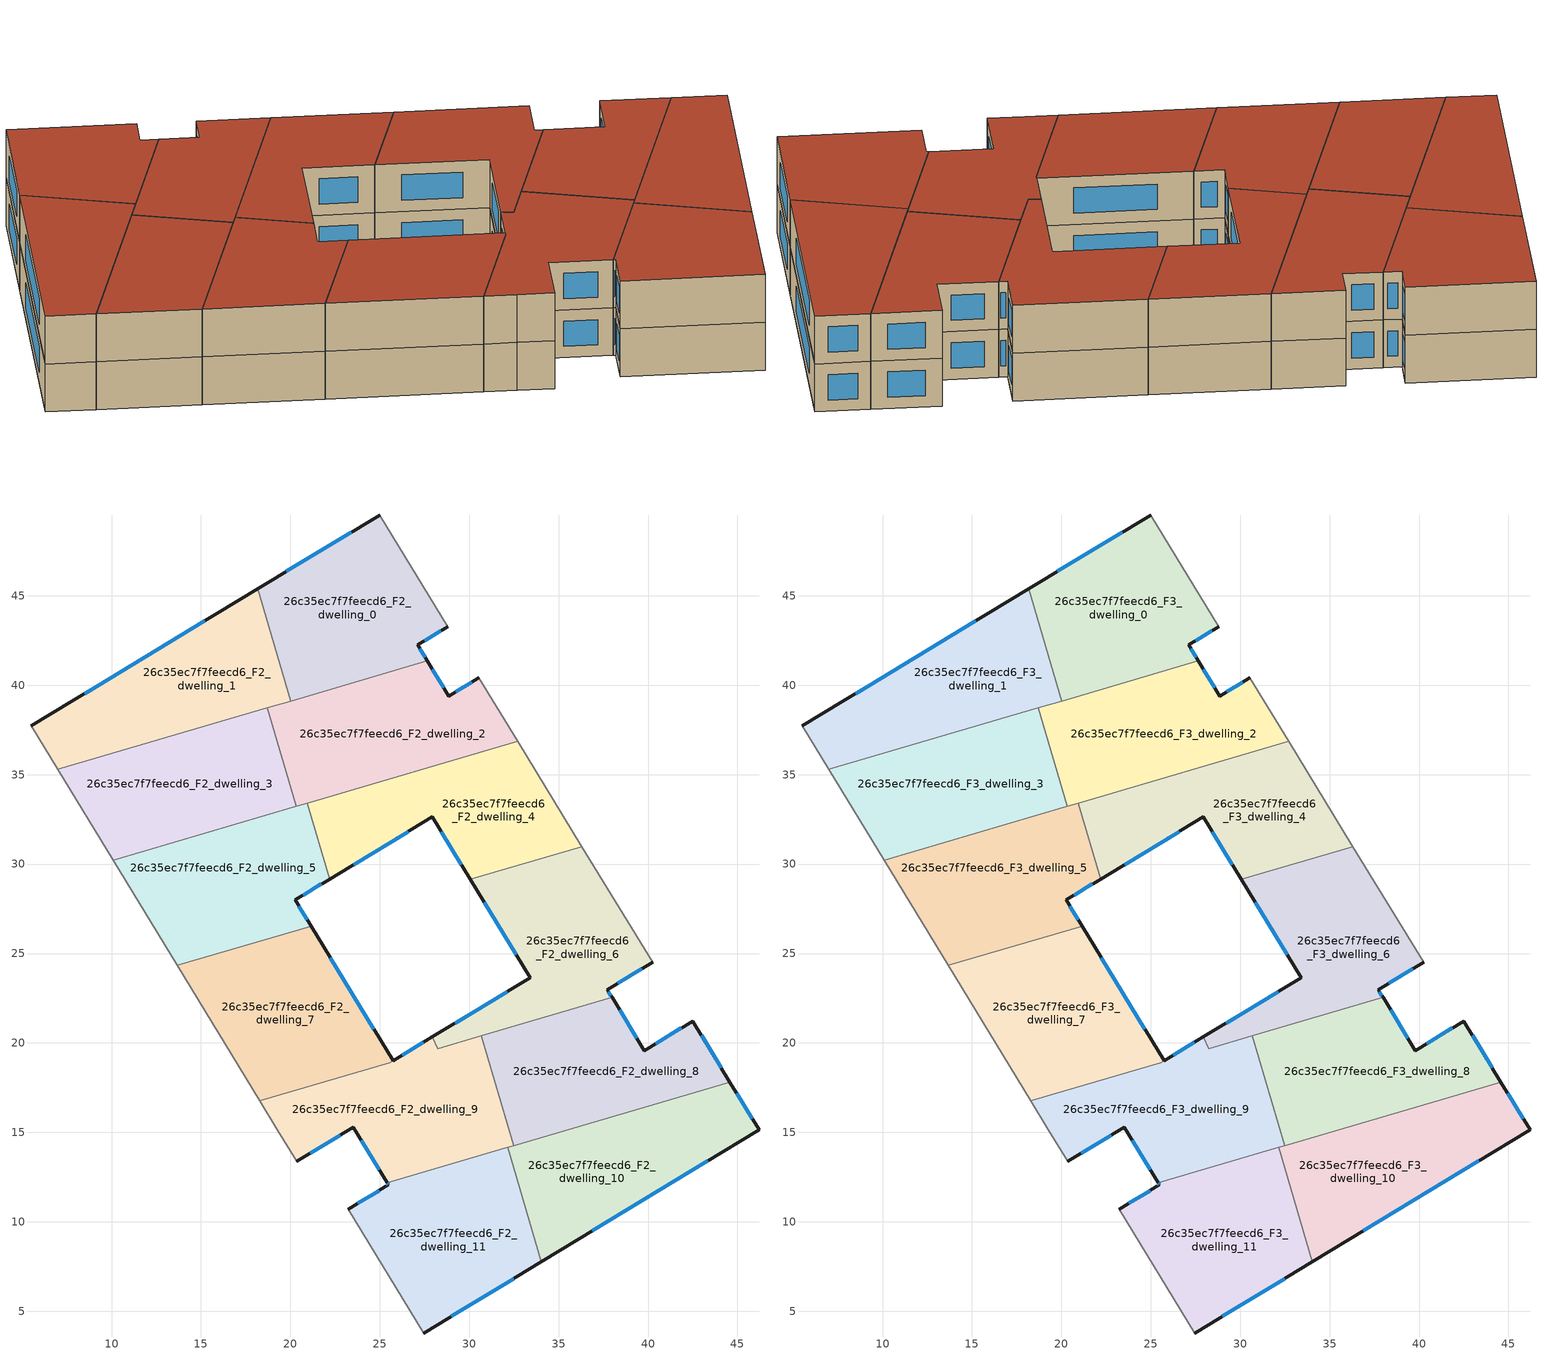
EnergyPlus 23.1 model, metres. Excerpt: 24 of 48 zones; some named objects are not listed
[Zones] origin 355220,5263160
26c35ec7f7feecd6_F2_dwelling_0
 floor to 26c35ec7f7feecd6_F1_dwelling_0 (EU_floor_Construction): 24.99,49.52 28.8,43.28 27.11,42.26 27.66,41.36 20.03,39.11 18.18,45.39 z6
 wall outside (EU_wall_Construction): 27.66,41.36 27.11,42.26 28.8,43.28 / 24.99,49.52 18.18,45.39 z6:9
 wall to 26c35ec7f7feecd6_F2_dwelling_1 (EU_wall_Construction): 18.18,45.39 20.03,39.11 z6:9
 wall adiabatic (EU_wall_Construction): 28.8,43.28 24.99,49.52 z6:9
 wall to 26c35ec7f7feecd6_F2_dwelling_2 (EU_wall_Construction): 20.03,39.11 27.66,41.36 z6:9
 window (EU_Window_Construction): 27.53,41.57 27.24,42.05 / 23.39,48.55 19.78,46.36 / 27.51,42.5 28.41,43.04 z6.7:8.3
26c35ec7f7feecd6_F2_dwelling_1
 floor to 26c35ec7f7feecd6_F1_dwelling_1 (EU_floor_Construction): 18.18,45.39 20.03,39.11 7,35.29 5.52,37.73 z6
 wall outside (EU_wall_Construction): 18.18,45.39 5.52,37.73 z6:9
 wall adiabatic (EU_wall_Construction): 5.52,37.73 7,35.29 z6:9
 wall to 26c35ec7f7feecd6_F2_dwelling_3 (EU_wall_Construction): 7,35.29 18.71,38.73 z6:9
 wall to 26c35ec7f7feecd6_F2_dwelling_2 (EU_wall_Construction): 18.71,38.73 20.03,39.11 z6:9
 window (EU_Window_Construction): 15.21,43.59 8.49,39.53 z6.7:8.3
26c35ec7f7feecd6_F2_dwelling_10
 floor to 26c35ec7f7feecd6_F1_dwelling_10 (EU_floor_Construction): 44.58,17.81 46.21,15.14 34.03,7.76 32.15,14.16 z6
 wall outside (EU_wall_Construction): 34.03,7.76 46.21,15.14 44.58,17.81 z6:9
 wall to 26c35ec7f7feecd6_F2_dwelling_11 (EU_wall_Construction): 32.15,14.16 34.03,7.76 z6:9
 wall to 26c35ec7f7feecd6_F2_dwelling_8 (EU_wall_Construction): 44.58,17.81 32.49,14.26 z6:9
 wall to 26c35ec7f7feecd6_F2_dwelling_9 (EU_wall_Construction): 32.49,14.26 32.15,14.16 z6:9
 window (EU_Window_Construction): 45.83,15.76 44.97,17.18 / 36.89,9.49 43.35,13.4 z6.7:8.3
26c35ec7f7feecd6_F2_dwelling_11
 floor to 26c35ec7f7feecd6_F1_dwelling_11 (EU_floor_Construction): 32.15,14.16 34.03,7.76 27.46,3.78 23.24,10.7 25.48,12.07 25.41,12.18 z6
 wall outside (EU_wall_Construction): 25.41,12.18 25.48,12.07 23.24,10.7 / 27.46,3.78 34.03,7.76 z6:9
 wall adiabatic (EU_wall_Construction): 23.24,10.7 27.46,3.78 z6:9
 wall to 26c35ec7f7feecd6_F2_dwelling_9 (EU_wall_Construction): 32.15,14.16 25.41,12.18 z6:9
 window (EU_Window_Construction): 25.43,12.16 25.47,12.1 / 29,4.71 32.49,6.82 / 24.96,11.75 23.77,11.02 z6.7:8.3
26c35ec7f7feecd6_F2_dwelling_2
 floor to 26c35ec7f7feecd6_F1_dwelling_2 (EU_floor_Construction): 30.55,40.42 32.71,36.87 20.33,33.23 18.71,38.73 27.66,41.36 28.86,39.4 z6
 wall outside (EU_wall_Construction): 30.55,40.42 28.86,39.4 27.66,41.36 z6:9
 wall adiabatic (EU_wall_Construction): 32.71,36.87 30.55,40.42 z6:9
 wall to 26c35ec7f7feecd6_F2_dwelling_3 (EU_wall_Construction): 18.71,38.73 20.33,33.23 z6:9
 wall to 26c35ec7f7feecd6_F2_dwelling_4 (EU_wall_Construction): 20.94,33.41 32.71,36.87 z6:9
 wall to 26c35ec7f7feecd6_F2_dwelling_5 (EU_wall_Construction): 20.33,33.23 20.94,33.41 z6:9
 window (EU_Window_Construction): 28.58,39.86 27.94,40.9 / 30.15,40.18 29.25,39.64 z6.7:8.3
26c35ec7f7feecd6_F2_dwelling_3
 floor to 26c35ec7f7feecd6_F1_dwelling_3 (EU_floor_Construction): 18.71,38.73 20.33,33.23 10.09,30.22 7,35.29 z6
 wall adiabatic (EU_wall_Construction): 7,35.29 10.09,30.22 z6:9
 wall to 26c35ec7f7feecd6_F2_dwelling_5 (EU_wall_Construction): 10.09,30.22 20.33,33.23 z6:9
26c35ec7f7feecd6_F2_dwelling_4
 floor to 26c35ec7f7feecd6_F1_dwelling_4 (EU_floor_Construction): 32.71,36.87 36.3,30.98 30.06,29.15 27.93,32.63 22.19,29.16 20.94,33.41 z6
 wall outside (EU_wall_Construction): 22.19,29.16 27.93,32.63 30.06,29.15 z6:9
 wall to 26c35ec7f7feecd6_F2_dwelling_5 (EU_wall_Construction): 20.94,33.41 22.19,29.16 z6:9
 wall adiabatic (EU_wall_Construction): 36.3,30.98 32.71,36.87 z6:9
 wall to 26c35ec7f7feecd6_F2_dwelling_6 (EU_wall_Construction): 30.06,29.15 36.3,30.98 z6:9
 window (EU_Window_Construction): 28.43,31.82 29.56,29.97 / 23.54,29.98 26.58,31.82 z6.7:8.3
26c35ec7f7feecd6_F2_dwelling_5
 floor to 26c35ec7f7feecd6_F1_dwelling_5 (EU_floor_Construction): 20.94,33.41 22.19,29.16 20.27,28 21.16,26.53 13.68,24.34 10.09,30.22 z6
 wall outside (EU_wall_Construction): 21.16,26.53 20.27,28 22.19,29.16 z6:9
 wall to 26c35ec7f7feecd6_F2_dwelling_7 (EU_wall_Construction): 13.68,24.34 21.16,26.53 z6:9
 wall adiabatic (EU_wall_Construction): 10.09,30.22 13.68,24.34 z6:9
 window (EU_Window_Construction): 20.95,26.88 20.48,27.65 / 20.72,28.27 21.74,28.89 z6.7:8.3
26c35ec7f7feecd6_F2_dwelling_6
 floor to 26c35ec7f7feecd6_F1_dwelling_6 (EU_floor_Construction): 36.3,30.98 40.25,24.5 37.73,22.97 37.99,22.55 28.23,19.68 27.94,20.34 33.41,23.65 30.06,29.15 z6
 wall outside (EU_wall_Construction): 37.99,22.55 37.73,22.97 40.25,24.5 / 30.06,29.15 33.41,23.65 27.94,20.34 z6:9
 wall adiabatic (EU_wall_Construction): 40.25,24.5 36.3,30.98 z6:9
 wall to 26c35ec7f7feecd6_F2_dwelling_8 (EU_wall_Construction): 30.68,20.4 37.99,22.55 z6:9
 wall to 26c35ec7f7feecd6_F2_dwelling_9 (EU_wall_Construction): 27.94,20.34 28.23,19.68 30.68,20.4 z6:9
 window (EU_Window_Construction): 38.32,23.33 39.66,24.14 / 37.93,22.65 37.79,22.87 / 32.13,22.87 29.23,21.11 / 30.84,27.85 32.62,24.94 z6.7:8.3
26c35ec7f7feecd6_F2_dwelling_7
 floor to 26c35ec7f7feecd6_F1_dwelling_7 (EU_floor_Construction): 21.16,26.53 25.75,19.01 25.57,18.9 18.3,16.76 13.68,24.34 z6
 wall outside (EU_wall_Construction): 25.75,19.01 21.16,26.53 z6:9
 wall adiabatic (EU_wall_Construction): 13.68,24.34 18.3,16.76 z6:9
 wall to 26c35ec7f7feecd6_F2_dwelling_9 (EU_wall_Construction): 18.3,16.76 25.57,18.9 25.75,19.01 z6:9
 window (EU_Window_Construction): 24.68,20.78 22.24,24.77 z6.7:8.3
26c35ec7f7feecd6_F2_dwelling_8
 floor to 26c35ec7f7feecd6_F1_dwelling_8 (EU_floor_Construction): 42.5,21.22 44.58,17.81 32.49,14.26 30.68,20.4 37.99,22.55 39.8,19.58 z6
 wall outside (EU_wall_Construction): 44.58,17.81 42.5,21.22 39.8,19.58 37.99,22.55 z6:9
 wall to 26c35ec7f7feecd6_F2_dwelling_9 (EU_wall_Construction): 30.68,20.4 32.49,14.26 z6:9
 window (EU_Window_Construction): 44.09,18.61 42.99,20.42 / 39.37,20.27 38.41,21.85 / 41.87,20.84 40.43,19.96 z6.7:8.3
26c35ec7f7feecd6_F2_dwelling_9
 floor to 26c35ec7f7feecd6_F1_dwelling_9 (EU_floor_Construction): 30.68,20.4 32.49,14.26 25.41,12.18 23.52,15.29 20.37,13.37 19.28,15.16 18.3,16.76 25.57,18.9 25.76,19.01 27.94,20.34 28.23,19.68 z6
 wall outside (EU_wall_Construction): 20.37,13.37 23.52,15.29 25.41,12.18 / 27.94,20.34 25.76,19.01 z6:9
 wall adiabatic (EU_wall_Construction): 18.3,16.76 19.28,15.16 20.37,13.37 z6:9
 window (EU_Window_Construction): 23.97,14.56 24.97,12.91 / 21.11,13.82 22.78,14.84 / 27.43,20.03 26.27,19.33 z6.7:8.3
26c35ec7f7feecd6_F3_dwelling_0
 floor to 26c35ec7f7feecd6_F2_dwelling_0 (EU_floor_Construction): 24.99,49.52 28.8,43.28 27.11,42.26 27.66,41.36 20.03,39.11 18.18,45.39 z9
 wall outside (EU_wall_Construction): 27.66,41.36 27.11,42.26 28.8,43.28 / 24.99,49.52 18.18,45.39 z9:12
 wall to 26c35ec7f7feecd6_F3_dwelling_1 (EU_wall_Construction): 18.18,45.39 20.03,39.11 z9:12
 wall adiabatic (EU_wall_Construction): 28.8,43.28 24.99,49.52 z9:12
 wall to 26c35ec7f7feecd6_F3_dwelling_2 (EU_wall_Construction): 20.03,39.11 27.66,41.36 z9:12
 window (EU_Window_Construction): 27.53,41.57 27.24,42.05 / 23.39,48.55 19.78,46.36 / 27.51,42.5 28.41,43.04 z9.7:11.3
 roof outside (EU_roof_Construction): 27.66,41.36 27.11,42.26 28.8,43.28 24.99,49.52 18.18,45.39 20.03,39.11 z12
26c35ec7f7feecd6_F3_dwelling_1
 floor to 26c35ec7f7feecd6_F2_dwelling_1 (EU_floor_Construction): 18.18,45.39 20.03,39.11 7,35.29 5.52,37.73 z9
 wall outside (EU_wall_Construction): 18.18,45.39 5.52,37.73 z9:12
 wall adiabatic (EU_wall_Construction): 5.52,37.73 7,35.29 z9:12
 wall to 26c35ec7f7feecd6_F3_dwelling_3 (EU_wall_Construction): 7,35.29 18.71,38.73 z9:12
 wall to 26c35ec7f7feecd6_F3_dwelling_2 (EU_wall_Construction): 18.71,38.73 20.03,39.11 z9:12
 window (EU_Window_Construction): 15.21,43.59 8.49,39.53 z9.7:11.3
 roof outside (EU_roof_Construction): 20.03,39.11 18.18,45.39 5.52,37.73 7,35.29 z12
26c35ec7f7feecd6_F3_dwelling_10
 floor to 26c35ec7f7feecd6_F2_dwelling_10 (EU_floor_Construction): 44.58,17.81 46.21,15.14 34.03,7.76 32.15,14.16 z9
 wall outside (EU_wall_Construction): 34.03,7.76 46.21,15.14 44.58,17.81 z9:12
 wall to 26c35ec7f7feecd6_F3_dwelling_11 (EU_wall_Construction): 32.15,14.16 34.03,7.76 z9:12
 wall to 26c35ec7f7feecd6_F3_dwelling_8 (EU_wall_Construction): 44.58,17.81 32.49,14.26 z9:12
 wall to 26c35ec7f7feecd6_F3_dwelling_9 (EU_wall_Construction): 32.49,14.26 32.15,14.16 z9:12
 window (EU_Window_Construction): 45.83,15.76 44.97,17.18 / 36.89,9.49 43.35,13.4 z9.7:11.3
 roof outside (EU_roof_Construction): 46.21,15.14 44.58,17.81 32.15,14.16 34.03,7.76 z12
26c35ec7f7feecd6_F3_dwelling_11
 floor to 26c35ec7f7feecd6_F2_dwelling_11 (EU_floor_Construction): 32.15,14.16 34.03,7.76 27.46,3.78 23.24,10.7 25.48,12.07 25.41,12.18 z9
 wall outside (EU_wall_Construction): 25.41,12.18 25.48,12.07 23.24,10.7 / 27.46,3.78 34.03,7.76 z9:12
 wall adiabatic (EU_wall_Construction): 23.24,10.7 27.46,3.78 z9:12
 wall to 26c35ec7f7feecd6_F3_dwelling_9 (EU_wall_Construction): 32.15,14.16 25.41,12.18 z9:12
 window (EU_Window_Construction): 25.43,12.16 25.47,12.1 / 29,4.71 32.49,6.82 / 24.96,11.75 23.77,11.02 z9.7:11.3
 roof outside (EU_roof_Construction): 34.03,7.76 32.15,14.16 25.41,12.18 25.48,12.07 23.24,10.7 27.46,3.78 z12
26c35ec7f7feecd6_F3_dwelling_2
 floor to 26c35ec7f7feecd6_F2_dwelling_2 (EU_floor_Construction): 30.55,40.42 32.71,36.87 20.33,33.23 18.71,38.73 27.66,41.36 28.86,39.4 z9
 wall outside (EU_wall_Construction): 30.55,40.42 28.86,39.4 27.66,41.36 z9:12
 wall adiabatic (EU_wall_Construction): 32.71,36.87 30.55,40.42 z9:12
 wall to 26c35ec7f7feecd6_F3_dwelling_3 (EU_wall_Construction): 18.71,38.73 20.33,33.23 z9:12
 wall to 26c35ec7f7feecd6_F3_dwelling_4 (EU_wall_Construction): 20.94,33.41 32.71,36.87 z9:12
 wall to 26c35ec7f7feecd6_F3_dwelling_5 (EU_wall_Construction): 20.33,33.23 20.94,33.41 z9:12
 window (EU_Window_Construction): 28.58,39.86 27.94,40.9 / 30.15,40.18 29.25,39.64 z9.7:11.3
 roof outside (EU_roof_Construction): 32.71,36.87 30.55,40.42 28.86,39.4 27.66,41.36 18.71,38.73 20.33,33.23 z12
26c35ec7f7feecd6_F3_dwelling_3
 floor to 26c35ec7f7feecd6_F2_dwelling_3 (EU_floor_Construction): 18.71,38.73 20.33,33.23 10.09,30.22 7,35.29 z9
 wall adiabatic (EU_wall_Construction): 7,35.29 10.09,30.22 z9:12
 wall to 26c35ec7f7feecd6_F3_dwelling_5 (EU_wall_Construction): 10.09,30.22 20.33,33.23 z9:12
 roof outside (EU_roof_Construction): 20.33,33.23 18.71,38.73 7,35.29 10.09,30.22 z12
26c35ec7f7feecd6_F3_dwelling_4
 floor to 26c35ec7f7feecd6_F2_dwelling_4 (EU_floor_Construction): 32.71,36.87 36.3,30.98 30.06,29.15 27.93,32.63 22.19,29.16 20.94,33.41 z9
 wall outside (EU_wall_Construction): 22.19,29.16 27.93,32.63 30.06,29.15 z9:12
 wall to 26c35ec7f7feecd6_F3_dwelling_5 (EU_wall_Construction): 20.94,33.41 22.19,29.16 z9:12
 wall adiabatic (EU_wall_Construction): 36.3,30.98 32.71,36.87 z9:12
 wall to 26c35ec7f7feecd6_F3_dwelling_6 (EU_wall_Construction): 30.06,29.15 36.3,30.98 z9:12
 window (EU_Window_Construction): 28.43,31.82 29.56,29.97 / 23.54,29.98 26.58,31.82 z9.7:11.3
 roof outside (EU_roof_Construction): 36.3,30.98 32.71,36.87 20.94,33.41 22.19,29.16 27.93,32.63 30.06,29.15 z12
26c35ec7f7feecd6_F3_dwelling_5
 floor to 26c35ec7f7feecd6_F2_dwelling_5 (EU_floor_Construction): 20.94,33.41 22.19,29.16 20.27,28 21.16,26.53 13.68,24.34 10.09,30.22 z9
 wall outside (EU_wall_Construction): 21.16,26.53 20.27,28 22.19,29.16 z9:12
 wall to 26c35ec7f7feecd6_F3_dwelling_7 (EU_wall_Construction): 13.68,24.34 21.16,26.53 z9:12
 wall adiabatic (EU_wall_Construction): 10.09,30.22 13.68,24.34 z9:12
 window (EU_Window_Construction): 20.95,26.88 20.48,27.65 / 20.72,28.27 21.74,28.89 z9.7:11.3
 roof outside (EU_roof_Construction): 21.16,26.53 20.27,28 22.19,29.16 20.94,33.41 10.09,30.22 13.68,24.34 z12
26c35ec7f7feecd6_F3_dwelling_6
 floor to 26c35ec7f7feecd6_F2_dwelling_6 (EU_floor_Construction): 36.3,30.98 40.25,24.5 37.73,22.97 37.99,22.55 28.23,19.68 27.94,20.34 33.41,23.65 30.06,29.15 z9
 wall outside (EU_wall_Construction): 37.99,22.55 37.73,22.97 40.25,24.5 / 30.06,29.15 33.41,23.65 27.94,20.34 z9:12
 wall adiabatic (EU_wall_Construction): 40.25,24.5 36.3,30.98 z9:12
 wall to 26c35ec7f7feecd6_F3_dwelling_8 (EU_wall_Construction): 30.68,20.4 37.99,22.55 z9:12
 wall to 26c35ec7f7feecd6_F3_dwelling_9 (EU_wall_Construction): 27.94,20.34 28.23,19.68 30.68,20.4 z9:12
 window (EU_Window_Construction): 38.32,23.33 39.66,24.14 / 37.93,22.65 37.79,22.87 / 32.13,22.87 29.23,21.11 / 30.84,27.85 32.62,24.94 z9.7:11.3
 roof outside (EU_roof_Construction): 37.99,22.55 37.73,22.97 40.25,24.5 36.3,30.98 30.06,29.15 33.41,23.65 27.94,20.34 28.23,19.68 z12
26c35ec7f7feecd6_F3_dwelling_7
 floor to 26c35ec7f7feecd6_F2_dwelling_7 (EU_floor_Construction): 21.16,26.53 25.75,19.01 25.57,18.9 18.3,16.76 13.68,24.34 z9
 wall outside (EU_wall_Construction): 25.75,19.01 21.16,26.53 z9:12
 wall adiabatic (EU_wall_Construction): 13.68,24.34 18.3,16.76 z9:12
 wall to 26c35ec7f7feecd6_F3_dwelling_9 (EU_wall_Construction): 18.3,16.76 25.57,18.9 25.75,19.01 z9:12
 window (EU_Window_Construction): 24.68,20.78 22.24,24.77 z9.7:11.3
 roof outside (EU_roof_Construction): 25.57,18.9 25.75,19.01 21.16,26.53 13.68,24.34 18.3,16.76 z12
26c35ec7f7feecd6_F3_dwelling_8
 floor to 26c35ec7f7feecd6_F2_dwelling_8 (EU_floor_Construction): 42.5,21.22 44.58,17.81 32.49,14.26 30.68,20.4 37.99,22.55 39.8,19.58 z9
 wall outside (EU_wall_Construction): 44.58,17.81 42.5,21.22 39.8,19.58 37.99,22.55 z9:12
 wall to 26c35ec7f7feecd6_F3_dwelling_9 (EU_wall_Construction): 30.68,20.4 32.49,14.26 z9:12
 window (EU_Window_Construction): 44.09,18.61 42.99,20.42 / 39.37,20.27 38.41,21.85 / 41.87,20.84 40.43,19.96 z9.7:11.3
 roof outside (EU_roof_Construction): 44.58,17.81 42.5,21.22 39.8,19.58 37.99,22.55 30.68,20.4 32.49,14.26 z12
26c35ec7f7feecd6_F3_dwelling_9
 floor to 26c35ec7f7feecd6_F2_dwelling_9 (EU_floor_Construction): 30.68,20.4 32.49,14.26 25.41,12.18 23.52,15.29 20.37,13.37 19.28,15.16 18.3,16.76 25.57,18.9 25.76,19.01 27.94,20.34 28.23,19.68 z9
 wall outside (EU_wall_Construction): 20.37,13.37 23.52,15.29 25.41,12.18 / 27.94,20.34 25.76,19.01 z9:12
 wall adiabatic (EU_wall_Construction): 18.3,16.76 19.28,15.16 20.37,13.37 z9:12
 window (EU_Window_Construction): 23.97,14.56 24.97,12.91 / 21.11,13.82 22.78,14.84 / 27.43,20.03 26.27,19.33 z9.7:11.3
 roof outside (EU_roof_Construction): 32.49,14.26 30.68,20.4 28.23,19.68 27.94,20.34 25.76,19.01 25.57,18.9 18.3,16.76 19.28,15.16 20.37,13.37 23.52,15.29 25.41,12.18 z12
[Building]
EU S2 Campaign: North Axis=0; Terrain=City; Solar Distribution=FullExterior
[Site:Location]
Budapest.Ferenc.Liszt.Intl.AP: Latitude=47.437; Longitude=19.256; Time Zone=1; Elevation=185
[SizingPeriod:WeatherFileDays]
AnnualSizingPeriod: Begin Month=1; Begin Day of Month=1; End Month=12; End Day of Month=31; Day of Week for Start Day=Monday; Use Weather File Daylight Saving Period=No; Use Weather File Rain and Snow Indicators=No
[MATERIAL]
EU_InternalMass_Material: Roughness=MediumRough; Thickness=0.1; Conductivity=1; Density=1800; Specific Heat=900; Thermal Absorptance=0.9; Solar Absorptance=0.7; Visible Absorptance=0.7
[MATERIAL:NOMASS] Roughness=MediumRough; Thermal Absorptance=0.9; Solar Absorptance=0.7; Visible Absorptance=0.7
Name | Thermal Resistance
EU_wall_NoMass | 0.832559
EU_roof_NoMass | 1.39638
EU_floor_NoMass | 0.872794
[WINDOWMATERIAL:SIMPLEGLAZINGSYSTEM]
EU_Window_SimpleGlazing: UFactor=2.79869; Solar Heat Gain Coefficient=0.75; Visible Transmittance=0.75
[CONSTRUCTION]
EU_wall_Construction: EU_wall_NoMass
EU_roof_Construction: EU_roof_NoMass
EU_floor_Construction: EU_floor_NoMass
EU_Window_Construction: EU_Window_SimpleGlazing
EU_InternalMass_Construction: EU_InternalMass_Material
[ZONE] Type=1; Multiplier=1; Ceiling Height=autocalculate; Floor Area=autocalculate; Part of Total Floor Area=Yes
Name | Volume
26c35ec7f7feecd6_F2_dwelling_0; 26c35ec7f7feecd6_F3_dwelling_0 | 196.632
26c35ec7f7feecd6_F2_dwelling_1; 26c35ec7f7feecd6_F3_dwelling_1 | 196.636
26c35ec7f7feecd6_F2_dwelling_10; 26c35ec7f7feecd6_F3_dwelling_10 | 196.63
26c35ec7f7feecd6_F2_dwelling_11; 26c35ec7f7feecd6_F3_dwelling_11 | 196.62
26c35ec7f7feecd6_F2_dwelling_2; 26c35ec7f7feecd6_F3_dwelling_2 | 196.597
26c35ec7f7feecd6_F2_dwelling_3; 26c35ec7f7feecd6_F3_dwelling_3 | 196.606
26c35ec7f7feecd6_F2_dwelling_4; 26c35ec7f7feecd6_F3_dwelling_4 | 196.627
26c35ec7f7feecd6_F2_dwelling_5; 26c35ec7f7feecd6_F3_dwelling_5 | 196.623
26c35ec7f7feecd6_F2_dwelling_6; 26c35ec7f7feecd6_F3_dwelling_6 | 189.787
26c35ec7f7feecd6_F2_dwelling_7; 26c35ec7f7feecd6_F3_dwelling_7 | 200.482
26c35ec7f7feecd6_F2_dwelling_8; 26c35ec7f7feecd6_F3_dwelling_8 | 196.604
26c35ec7f7feecd6_F2_dwelling_9; 26c35ec7f7feecd6_F3_dwelling_9 | 199.569
[INTERNALMASS] Construction=EU_InternalMass_Construction
Name | Zone or ZoneList | Surface Area
26c35ec7f7feecd6_F2_dwelling_0_EU_InternalMass | 26c35ec7f7feecd6_F2_dwelling_0 | 65.5439
26c35ec7f7feecd6_F2_dwelling_1_EU_InternalMass | 26c35ec7f7feecd6_F2_dwelling_1 | 65.5454
26c35ec7f7feecd6_F2_dwelling_2_EU_InternalMass | 26c35ec7f7feecd6_F2_dwelling_2 | 65.5324
26c35ec7f7feecd6_F2_dwelling_3_EU_InternalMass | 26c35ec7f7feecd6_F2_dwelling_3 | 65.5352
26c35ec7f7feecd6_F2_dwelling_4_EU_InternalMass | 26c35ec7f7feecd6_F2_dwelling_4 | 65.5426
26c35ec7f7feecd6_F2_dwelling_5_EU_InternalMass | 26c35ec7f7feecd6_F2_dwelling_5 | 65.5407
26c35ec7f7feecd6_F2_dwelling_6_EU_InternalMass | 26c35ec7f7feecd6_F2_dwelling_6 | 63.2671
26c35ec7f7feecd6_F2_dwelling_7_EU_InternalMass | 26c35ec7f7feecd6_F2_dwelling_7 | 66.8252
26c35ec7f7feecd6_F2_dwelling_8_EU_InternalMass | 26c35ec7f7feecd6_F2_dwelling_8 | 65.5344
26c35ec7f7feecd6_F2_dwelling_9_EU_InternalMass | 26c35ec7f7feecd6_F2_dwelling_9 | 66.524
26c35ec7f7feecd6_F2_dwelling_10_EU_InternalMass | 26c35ec7f7feecd6_F2_dwelling_10 | 65.5436
26c35ec7f7feecd6_F2_dwelling_11_EU_InternalMass | 26c35ec7f7feecd6_F2_dwelling_11 | 65.5401
26c35ec7f7feecd6_F3_dwelling_0_EU_InternalMass | 26c35ec7f7feecd6_F3_dwelling_0 | 65.5439
26c35ec7f7feecd6_F3_dwelling_1_EU_InternalMass | 26c35ec7f7feecd6_F3_dwelling_1 | 65.5454
26c35ec7f7feecd6_F3_dwelling_2_EU_InternalMass | 26c35ec7f7feecd6_F3_dwelling_2 | 65.5324
26c35ec7f7feecd6_F3_dwelling_3_EU_InternalMass | 26c35ec7f7feecd6_F3_dwelling_3 | 65.5352
26c35ec7f7feecd6_F3_dwelling_4_EU_InternalMass | 26c35ec7f7feecd6_F3_dwelling_4 | 65.5426
26c35ec7f7feecd6_F3_dwelling_5_EU_InternalMass | 26c35ec7f7feecd6_F3_dwelling_5 | 65.5407
26c35ec7f7feecd6_F3_dwelling_6_EU_InternalMass | 26c35ec7f7feecd6_F3_dwelling_6 | 63.2671
26c35ec7f7feecd6_F3_dwelling_7_EU_InternalMass | 26c35ec7f7feecd6_F3_dwelling_7 | 66.8252
26c35ec7f7feecd6_F3_dwelling_8_EU_InternalMass | 26c35ec7f7feecd6_F3_dwelling_8 | 65.5344
26c35ec7f7feecd6_F3_dwelling_9_EU_InternalMass | 26c35ec7f7feecd6_F3_dwelling_9 | 66.524
26c35ec7f7feecd6_F3_dwelling_10_EU_InternalMass | 26c35ec7f7feecd6_F3_dwelling_10 | 65.5436
26c35ec7f7feecd6_F3_dwelling_11_EU_InternalMass | 26c35ec7f7feecd6_F3_dwelling_11 | 65.5401
[OTHEREQUIPMENT] Fuel Type=Electricity; Design Level Calculation Method=Watts/Area; Power per Zone Floor Area=1; Fraction Latent=0; Fraction Radiant=0; Fraction Lost=0; Carbon Dioxide Generation Rate=0; EndUse Subcategory=EU_Step8_InternalGains
Name | Zone or ZoneList or Space or SpaceList | Schedule
EU_Step8_InternalGain_26c35ec7f7feecd6_F2_dwelling_0_f000 | 26c35ec7f7feecd6_F2_dwelling_0 | EU_Step8_GainSchedule_26c35ec7f7feecd6_F2_dwelling_0_f000
EU_Step8_InternalGain_26c35ec7f7feecd6_F2_dwelling_1_f000 | 26c35ec7f7feecd6_F2_dwelling_1 | EU_Step8_GainSchedule_26c35ec7f7feecd6_F2_dwelling_1_f000
EU_Step8_InternalGain_26c35ec7f7feecd6_F2_dwelling_2_f000 | 26c35ec7f7feecd6_F2_dwelling_2 | EU_Step8_GainSchedule_26c35ec7f7feecd6_F2_dwelling_2_f000
EU_Step8_InternalGain_26c35ec7f7feecd6_F2_dwelling_3_f000 | 26c35ec7f7feecd6_F2_dwelling_3 | EU_Step8_GainSchedule_26c35ec7f7feecd6_F2_dwelling_3_f000
EU_Step8_InternalGain_26c35ec7f7feecd6_F2_dwelling_4_f000 | 26c35ec7f7feecd6_F2_dwelling_4 | EU_Step8_GainSchedule_26c35ec7f7feecd6_F2_dwelling_4_f000
EU_Step8_InternalGain_26c35ec7f7feecd6_F2_dwelling_5_f000 | 26c35ec7f7feecd6_F2_dwelling_5 | EU_Step8_GainSchedule_26c35ec7f7feecd6_F2_dwelling_5_f000
EU_Step8_InternalGain_26c35ec7f7feecd6_F2_dwelling_6_f000 | 26c35ec7f7feecd6_F2_dwelling_6 | EU_Step8_GainSchedule_26c35ec7f7feecd6_F2_dwelling_6_f000
EU_Step8_InternalGain_26c35ec7f7feecd6_F2_dwelling_7_f000 | 26c35ec7f7feecd6_F2_dwelling_7 | EU_Step8_GainSchedule_26c35ec7f7feecd6_F2_dwelling_7_f000
EU_Step8_InternalGain_26c35ec7f7feecd6_F2_dwelling_8_f000 | 26c35ec7f7feecd6_F2_dwelling_8 | EU_Step8_GainSchedule_26c35ec7f7feecd6_F2_dwelling_8_f000
EU_Step8_InternalGain_26c35ec7f7feecd6_F2_dwelling_9_f000 | 26c35ec7f7feecd6_F2_dwelling_9 | EU_Step8_GainSchedule_26c35ec7f7feecd6_F2_dwelling_9_f000
EU_Step8_InternalGain_26c35ec7f7feecd6_F2_dwelling_10_f000 | 26c35ec7f7feecd6_F2_dwelling_10 | EU_Step8_GainSchedule_26c35ec7f7feecd6_F2_dwelling_10_f000
EU_Step8_InternalGain_26c35ec7f7feecd6_F2_dwelling_11_f000 | 26c35ec7f7feecd6_F2_dwelling_11 | EU_Step8_GainSchedule_26c35ec7f7feecd6_F2_dwelling_11_f000
EU_Step8_InternalGain_26c35ec7f7feecd6_F3_dwelling_0_f000 | 26c35ec7f7feecd6_F3_dwelling_0 | EU_Step8_GainSchedule_26c35ec7f7feecd6_F3_dwelling_0_f000
EU_Step8_InternalGain_26c35ec7f7feecd6_F3_dwelling_1_f000 | 26c35ec7f7feecd6_F3_dwelling_1 | EU_Step8_GainSchedule_26c35ec7f7feecd6_F3_dwelling_1_f000
EU_Step8_InternalGain_26c35ec7f7feecd6_F3_dwelling_2_f000 | 26c35ec7f7feecd6_F3_dwelling_2 | EU_Step8_GainSchedule_26c35ec7f7feecd6_F3_dwelling_2_f000
EU_Step8_InternalGain_26c35ec7f7feecd6_F3_dwelling_3_f000 | 26c35ec7f7feecd6_F3_dwelling_3 | EU_Step8_GainSchedule_26c35ec7f7feecd6_F3_dwelling_3_f000
EU_Step8_InternalGain_26c35ec7f7feecd6_F3_dwelling_4_f000 | 26c35ec7f7feecd6_F3_dwelling_4 | EU_Step8_GainSchedule_26c35ec7f7feecd6_F3_dwelling_4_f000
EU_Step8_InternalGain_26c35ec7f7feecd6_F3_dwelling_5_f000 | 26c35ec7f7feecd6_F3_dwelling_5 | EU_Step8_GainSchedule_26c35ec7f7feecd6_F3_dwelling_5_f000
EU_Step8_InternalGain_26c35ec7f7feecd6_F3_dwelling_6_f000 | 26c35ec7f7feecd6_F3_dwelling_6 | EU_Step8_GainSchedule_26c35ec7f7feecd6_F3_dwelling_6_f000
EU_Step8_InternalGain_26c35ec7f7feecd6_F3_dwelling_7_f000 | 26c35ec7f7feecd6_F3_dwelling_7 | EU_Step8_GainSchedule_26c35ec7f7feecd6_F3_dwelling_7_f000
EU_Step8_InternalGain_26c35ec7f7feecd6_F3_dwelling_8_f000 | 26c35ec7f7feecd6_F3_dwelling_8 | EU_Step8_GainSchedule_26c35ec7f7feecd6_F3_dwelling_8_f000
EU_Step8_InternalGain_26c35ec7f7feecd6_F3_dwelling_9_f000 | 26c35ec7f7feecd6_F3_dwelling_9 | EU_Step8_GainSchedule_26c35ec7f7feecd6_F3_dwelling_9_f000
EU_Step8_InternalGain_26c35ec7f7feecd6_F3_dwelling_10_f000 | 26c35ec7f7feecd6_F3_dwelling_10 | EU_Step8_GainSchedule_26c35ec7f7feecd6_F3_dwelling_10_f000
EU_Step8_InternalGain_26c35ec7f7feecd6_F3_dwelling_11_f000 | 26c35ec7f7feecd6_F3_dwelling_11 | EU_Step8_GainSchedule_26c35ec7f7feecd6_F3_dwelling_11_f000
[ZONEVENTILATION:DESIGNFLOWRATE] Schedule=EU_AlwaysOn; Design Flow Rate Calculation Method=AirChanges/Hour; Air Changes per Hour=0.475469; Ventilation Type=Natural; Fan Pressure Rise=0; Fan Total Efficiency=1; Constant Term Coefficient=1; Temperature Term Coefficient=0; Velocity Term Coefficient=0; Velocity Squared Term Coefficient=0; Minimum Indoor Temperature=-100; Maximum Indoor Temperature=100; Delta Temperature=-100; Minimum Outdoor Temperature=-100; Maximum Outdoor Temperature=100; Maximum Wind Speed=40
Name | Zone or ZoneList or Space or SpaceList
EU_ConstantAir_26c35ec7f7feecd6_F2_dwelling_0 | 26c35ec7f7feecd6_F2_dwelling_0
EU_ConstantAir_26c35ec7f7feecd6_F2_dwelling_1 | 26c35ec7f7feecd6_F2_dwelling_1
EU_ConstantAir_26c35ec7f7feecd6_F2_dwelling_2 | 26c35ec7f7feecd6_F2_dwelling_2
EU_ConstantAir_26c35ec7f7feecd6_F2_dwelling_3 | 26c35ec7f7feecd6_F2_dwelling_3
EU_ConstantAir_26c35ec7f7feecd6_F2_dwelling_4 | 26c35ec7f7feecd6_F2_dwelling_4
EU_ConstantAir_26c35ec7f7feecd6_F2_dwelling_5 | 26c35ec7f7feecd6_F2_dwelling_5
EU_ConstantAir_26c35ec7f7feecd6_F2_dwelling_6 | 26c35ec7f7feecd6_F2_dwelling_6
EU_ConstantAir_26c35ec7f7feecd6_F2_dwelling_7 | 26c35ec7f7feecd6_F2_dwelling_7
EU_ConstantAir_26c35ec7f7feecd6_F2_dwelling_8 | 26c35ec7f7feecd6_F2_dwelling_8
EU_ConstantAir_26c35ec7f7feecd6_F2_dwelling_9 | 26c35ec7f7feecd6_F2_dwelling_9
EU_ConstantAir_26c35ec7f7feecd6_F2_dwelling_10 | 26c35ec7f7feecd6_F2_dwelling_10
EU_ConstantAir_26c35ec7f7feecd6_F2_dwelling_11 | 26c35ec7f7feecd6_F2_dwelling_11
EU_ConstantAir_26c35ec7f7feecd6_F3_dwelling_0 | 26c35ec7f7feecd6_F3_dwelling_0
EU_ConstantAir_26c35ec7f7feecd6_F3_dwelling_1 | 26c35ec7f7feecd6_F3_dwelling_1
EU_ConstantAir_26c35ec7f7feecd6_F3_dwelling_2 | 26c35ec7f7feecd6_F3_dwelling_2
EU_ConstantAir_26c35ec7f7feecd6_F3_dwelling_3 | 26c35ec7f7feecd6_F3_dwelling_3
EU_ConstantAir_26c35ec7f7feecd6_F3_dwelling_4 | 26c35ec7f7feecd6_F3_dwelling_4
EU_ConstantAir_26c35ec7f7feecd6_F3_dwelling_5 | 26c35ec7f7feecd6_F3_dwelling_5
EU_ConstantAir_26c35ec7f7feecd6_F3_dwelling_6 | 26c35ec7f7feecd6_F3_dwelling_6
EU_ConstantAir_26c35ec7f7feecd6_F3_dwelling_7 | 26c35ec7f7feecd6_F3_dwelling_7
EU_ConstantAir_26c35ec7f7feecd6_F3_dwelling_8 | 26c35ec7f7feecd6_F3_dwelling_8
EU_ConstantAir_26c35ec7f7feecd6_F3_dwelling_9 | 26c35ec7f7feecd6_F3_dwelling_9
EU_ConstantAir_26c35ec7f7feecd6_F3_dwelling_10 | 26c35ec7f7feecd6_F3_dwelling_10
EU_ConstantAir_26c35ec7f7feecd6_F3_dwelling_11 | 26c35ec7f7feecd6_F3_dwelling_11
[HVACTEMPLATE:ZONE:IDEALLOADSAIRSYSTEM] System Availability Schedule=EU_AlwaysOn; Maximum Heating Supply Air Temperature=50; Minimum Cooling Supply Air Temperature=13; Maximum Heating Supply Air Humidity Ratio=0.0156; Minimum Cooling Supply Air Humidity Ratio=0.0077; Heating Limit=NoLimit; Cooling Limit=NoLimit; Heating Availability Schedule=EU_AlwaysOn; Cooling Availability Schedule=EU_CoolingOff; Dehumidification Control Type=ConstantSensibleHeatRatio; Cooling Sensible Heat Ratio=0.7; Dehumidification Setpoint=60; Humidification Control Type=None; Humidification Setpoint=30; Outdoor Air Method=None; Outdoor Air Flow Rate per Person=0.00944; Outdoor Air Flow Rate per Zone Floor Area=0; Outdoor Air Flow Rate per Zone=0; Demand Controlled Ventilation Type=None; Outdoor Air Economizer Type=NoEconomizer; Heat Recovery Type=None; Sensible Heat Recovery Effectiveness=0.7; Latent Heat Recovery Effectiveness=0.65
Name | Template Thermostat
26c35ec7f7feecd6_F2_dwelling_0 | EU_HeatOnly_26c35ec7f7feecd6_F2_dwelling_0
26c35ec7f7feecd6_F2_dwelling_1 | EU_HeatOnly_26c35ec7f7feecd6_F2_dwelling_1
26c35ec7f7feecd6_F2_dwelling_2 | EU_HeatOnly_26c35ec7f7feecd6_F2_dwelling_2
26c35ec7f7feecd6_F2_dwelling_3 | EU_HeatOnly_26c35ec7f7feecd6_F2_dwelling_3
26c35ec7f7feecd6_F2_dwelling_4 | EU_HeatOnly_26c35ec7f7feecd6_F2_dwelling_4
26c35ec7f7feecd6_F2_dwelling_5 | EU_HeatOnly_26c35ec7f7feecd6_F2_dwelling_5
26c35ec7f7feecd6_F2_dwelling_6 | EU_HeatOnly_26c35ec7f7feecd6_F2_dwelling_6
26c35ec7f7feecd6_F2_dwelling_7 | EU_HeatOnly_26c35ec7f7feecd6_F2_dwelling_7
26c35ec7f7feecd6_F2_dwelling_8 | EU_HeatOnly_26c35ec7f7feecd6_F2_dwelling_8
26c35ec7f7feecd6_F2_dwelling_9 | EU_HeatOnly_26c35ec7f7feecd6_F2_dwelling_9
26c35ec7f7feecd6_F2_dwelling_10 | EU_HeatOnly_26c35ec7f7feecd6_F2_dwelling_10
26c35ec7f7feecd6_F2_dwelling_11 | EU_HeatOnly_26c35ec7f7feecd6_F2_dwelling_11
26c35ec7f7feecd6_F3_dwelling_0 | EU_HeatOnly_26c35ec7f7feecd6_F3_dwelling_0
26c35ec7f7feecd6_F3_dwelling_1 | EU_HeatOnly_26c35ec7f7feecd6_F3_dwelling_1
26c35ec7f7feecd6_F3_dwelling_2 | EU_HeatOnly_26c35ec7f7feecd6_F3_dwelling_2
26c35ec7f7feecd6_F3_dwelling_3 | EU_HeatOnly_26c35ec7f7feecd6_F3_dwelling_3
26c35ec7f7feecd6_F3_dwelling_4 | EU_HeatOnly_26c35ec7f7feecd6_F3_dwelling_4
26c35ec7f7feecd6_F3_dwelling_5 | EU_HeatOnly_26c35ec7f7feecd6_F3_dwelling_5
26c35ec7f7feecd6_F3_dwelling_6 | EU_HeatOnly_26c35ec7f7feecd6_F3_dwelling_6
26c35ec7f7feecd6_F3_dwelling_7 | EU_HeatOnly_26c35ec7f7feecd6_F3_dwelling_7
26c35ec7f7feecd6_F3_dwelling_8 | EU_HeatOnly_26c35ec7f7feecd6_F3_dwelling_8
26c35ec7f7feecd6_F3_dwelling_9 | EU_HeatOnly_26c35ec7f7feecd6_F3_dwelling_9
26c35ec7f7feecd6_F3_dwelling_10 | EU_HeatOnly_26c35ec7f7feecd6_F3_dwelling_10
26c35ec7f7feecd6_F3_dwelling_11 | EU_HeatOnly_26c35ec7f7feecd6_F3_dwelling_11
[SIZING:ZONE] Zone Cooling Design Supply Air Temperature Input Method=SupplyAirTemperature; Zone Cooling Design Supply Air Temperature=13; Zone Heating Design Supply Air Temperature Input Method=SupplyAirTemperature; Zone Heating Design Supply Air Temperature=50; Zone Cooling Design Supply Air Humidity Ratio=0.008; Zone Heating Design Supply Air Humidity Ratio=0.008; Cooling Design Air Flow Method=DesignDay; Cooling Design Air Flow Rate=0; Cooling Minimum Air Flow per Zone Floor Area=0.000762; Cooling Minimum Air Flow=0; Cooling Minimum Air Flow Fraction=0.2; Heating Design Air Flow Method=DesignDay; Heating Design Air Flow Rate=0; Heating Maximum Air Flow per Zone Floor Area=0.002032; Heating Maximum Air Flow=0.141576; Heating Maximum Air Flow Fraction=0.3; Account for Dedicated Outdoor Air System=No; Dedicated Outdoor Air System Control Strategy=NeutralSupplyAir; Dedicated Outdoor Air Low Setpoint Temperature for Design=autosize; Dedicated Outdoor Air High Setpoint Temperature for Design=autosize; Zone Load Sizing Method=Sensible Load Only No Latent Load; Zone Latent Cooling Design Supply Air Humidity Ratio Input Method=HumidityRatioDifference; Zone Cooling Design Supply Air Humidity Ratio Difference=0.005; Zone Latent Heating Design Supply Air Humidity Ratio Input Method=HumidityRatioDifference; Zone Humidification Design Supply Air Humidity Ratio Difference=0.005
26c35ec7f7feecd6_F2_dwelling_0; 26c35ec7f7feecd6_F2_dwelling_1; 26c35ec7f7feecd6_F2_dwelling_2; 26c35ec7f7feecd6_F2_dwelling_3; 26c35ec7f7feecd6_F2_dwelling_4; 26c35ec7f7feecd6_F2_dwelling_5; 26c35ec7f7feecd6_F2_dwelling_6; 26c35ec7f7feecd6_F2_dwelling_7; 26c35ec7f7feecd6_F2_dwelling_8; 26c35ec7f7feecd6_F2_dwelling_9; 26c35ec7f7feecd6_F2_dwelling_10; 26c35ec7f7feecd6_F2_dwelling_11; 26c35ec7f7feecd6_F3_dwelling_0; 26c35ec7f7feecd6_F3_dwelling_1; 26c35ec7f7feecd6_F3_dwelling_2; 26c35ec7f7feecd6_F3_dwelling_3; 26c35ec7f7feecd6_F3_dwelling_4; 26c35ec7f7feecd6_F3_dwelling_5; 26c35ec7f7feecd6_F3_dwelling_6; 26c35ec7f7feecd6_F3_dwelling_7; 26c35ec7f7feecd6_F3_dwelling_8; 26c35ec7f7feecd6_F3_dwelling_9; 26c35ec7f7feecd6_F3_dwelling_10; 26c35ec7f7feecd6_F3_dwelling_11
[SCHEDULE:CONSTANT]
Name | Hourly Value
EU_AlwaysOn | 1
EU_CoolingOff | 0
[SCHEDULE:FILE] Column Number=1; Rows to Skip at Top=0; Number of Hours of Data=8760; Column Separator=Comma; Interpolate to Timestep=No; Minutes per Item=60; Adjust Schedule for Daylight Savings=Yes
Name | File
EU_Step8_GainSchedule_26c35ec7f7feecd6_F2_dwelling_0_f000 | ../../schedules/26c35ec7f7feecd6/26c35ec7f7feecd6_F2_dwelling_0_f000_gain.csv
EU_Step8_GainSchedule_26c35ec7f7feecd6_F2_dwelling_1_f000 | ../../schedules/26c35ec7f7feecd6/26c35ec7f7feecd6_F2_dwelling_1_f000_gain.csv
EU_Step8_GainSchedule_26c35ec7f7feecd6_F2_dwelling_2_f000 | ../../schedules/26c35ec7f7feecd6/26c35ec7f7feecd6_F2_dwelling_2_f000_gain.csv
EU_Step8_GainSchedule_26c35ec7f7feecd6_F2_dwelling_3_f000 | ../../schedules/26c35ec7f7feecd6/26c35ec7f7feecd6_F2_dwelling_3_f000_gain.csv
EU_Step8_GainSchedule_26c35ec7f7feecd6_F2_dwelling_4_f000 | ../../schedules/26c35ec7f7feecd6/26c35ec7f7feecd6_F2_dwelling_4_f000_gain.csv
EU_Step8_GainSchedule_26c35ec7f7feecd6_F2_dwelling_5_f000 | ../../schedules/26c35ec7f7feecd6/26c35ec7f7feecd6_F2_dwelling_5_f000_gain.csv
EU_Step8_GainSchedule_26c35ec7f7feecd6_F2_dwelling_6_f000 | ../../schedules/26c35ec7f7feecd6/26c35ec7f7feecd6_F2_dwelling_6_f000_gain.csv
EU_Step8_GainSchedule_26c35ec7f7feecd6_F2_dwelling_7_f000 | ../../schedules/26c35ec7f7feecd6/26c35ec7f7feecd6_F2_dwelling_7_f000_gain.csv
EU_Step8_GainSchedule_26c35ec7f7feecd6_F2_dwelling_8_f000 | ../../schedules/26c35ec7f7feecd6/26c35ec7f7feecd6_F2_dwelling_8_f000_gain.csv
EU_Step8_GainSchedule_26c35ec7f7feecd6_F2_dwelling_9_f000 | ../../schedules/26c35ec7f7feecd6/26c35ec7f7feecd6_F2_dwelling_9_f000_gain.csv
EU_Step8_GainSchedule_26c35ec7f7feecd6_F2_dwelling_10_f000 | ../../schedules/26c35ec7f7feecd6/26c35ec7f7feecd6_F2_dwelling_10_f000_gain.csv
EU_Step8_GainSchedule_26c35ec7f7feecd6_F2_dwelling_11_f000 | ../../schedules/26c35ec7f7feecd6/26c35ec7f7feecd6_F2_dwelling_11_f000_gain.csv
EU_Step8_GainSchedule_26c35ec7f7feecd6_F3_dwelling_0_f000 | ../../schedules/26c35ec7f7feecd6/26c35ec7f7feecd6_F3_dwelling_0_f000_gain.csv
EU_Step8_GainSchedule_26c35ec7f7feecd6_F3_dwelling_1_f000 | ../../schedules/26c35ec7f7feecd6/26c35ec7f7feecd6_F3_dwelling_1_f000_gain.csv
EU_Step8_GainSchedule_26c35ec7f7feecd6_F3_dwelling_2_f000 | ../../schedules/26c35ec7f7feecd6/26c35ec7f7feecd6_F3_dwelling_2_f000_gain.csv
EU_Step8_GainSchedule_26c35ec7f7feecd6_F3_dwelling_3_f000 | ../../schedules/26c35ec7f7feecd6/26c35ec7f7feecd6_F3_dwelling_3_f000_gain.csv
EU_Step8_GainSchedule_26c35ec7f7feecd6_F3_dwelling_4_f000 | ../../schedules/26c35ec7f7feecd6/26c35ec7f7feecd6_F3_dwelling_4_f000_gain.csv
EU_Step8_GainSchedule_26c35ec7f7feecd6_F3_dwelling_5_f000 | ../../schedules/26c35ec7f7feecd6/26c35ec7f7feecd6_F3_dwelling_5_f000_gain.csv
EU_Step8_GainSchedule_26c35ec7f7feecd6_F3_dwelling_6_f000 | ../../schedules/26c35ec7f7feecd6/26c35ec7f7feecd6_F3_dwelling_6_f000_gain.csv
EU_Step8_GainSchedule_26c35ec7f7feecd6_F3_dwelling_7_f000 | ../../schedules/26c35ec7f7feecd6/26c35ec7f7feecd6_F3_dwelling_7_f000_gain.csv
EU_Step8_GainSchedule_26c35ec7f7feecd6_F3_dwelling_8_f000 | ../../schedules/26c35ec7f7feecd6/26c35ec7f7feecd6_F3_dwelling_8_f000_gain.csv
EU_Step8_GainSchedule_26c35ec7f7feecd6_F3_dwelling_9_f000 | ../../schedules/26c35ec7f7feecd6/26c35ec7f7feecd6_F3_dwelling_9_f000_gain.csv
EU_Step8_GainSchedule_26c35ec7f7feecd6_F3_dwelling_10_f000 | ../../schedules/26c35ec7f7feecd6/26c35ec7f7feecd6_F3_dwelling_10_f000_gain.csv
EU_Step8_GainSchedule_26c35ec7f7feecd6_F3_dwelling_11_f000 | ../../schedules/26c35ec7f7feecd6/26c35ec7f7feecd6_F3_dwelling_11_f000_gain.csv
